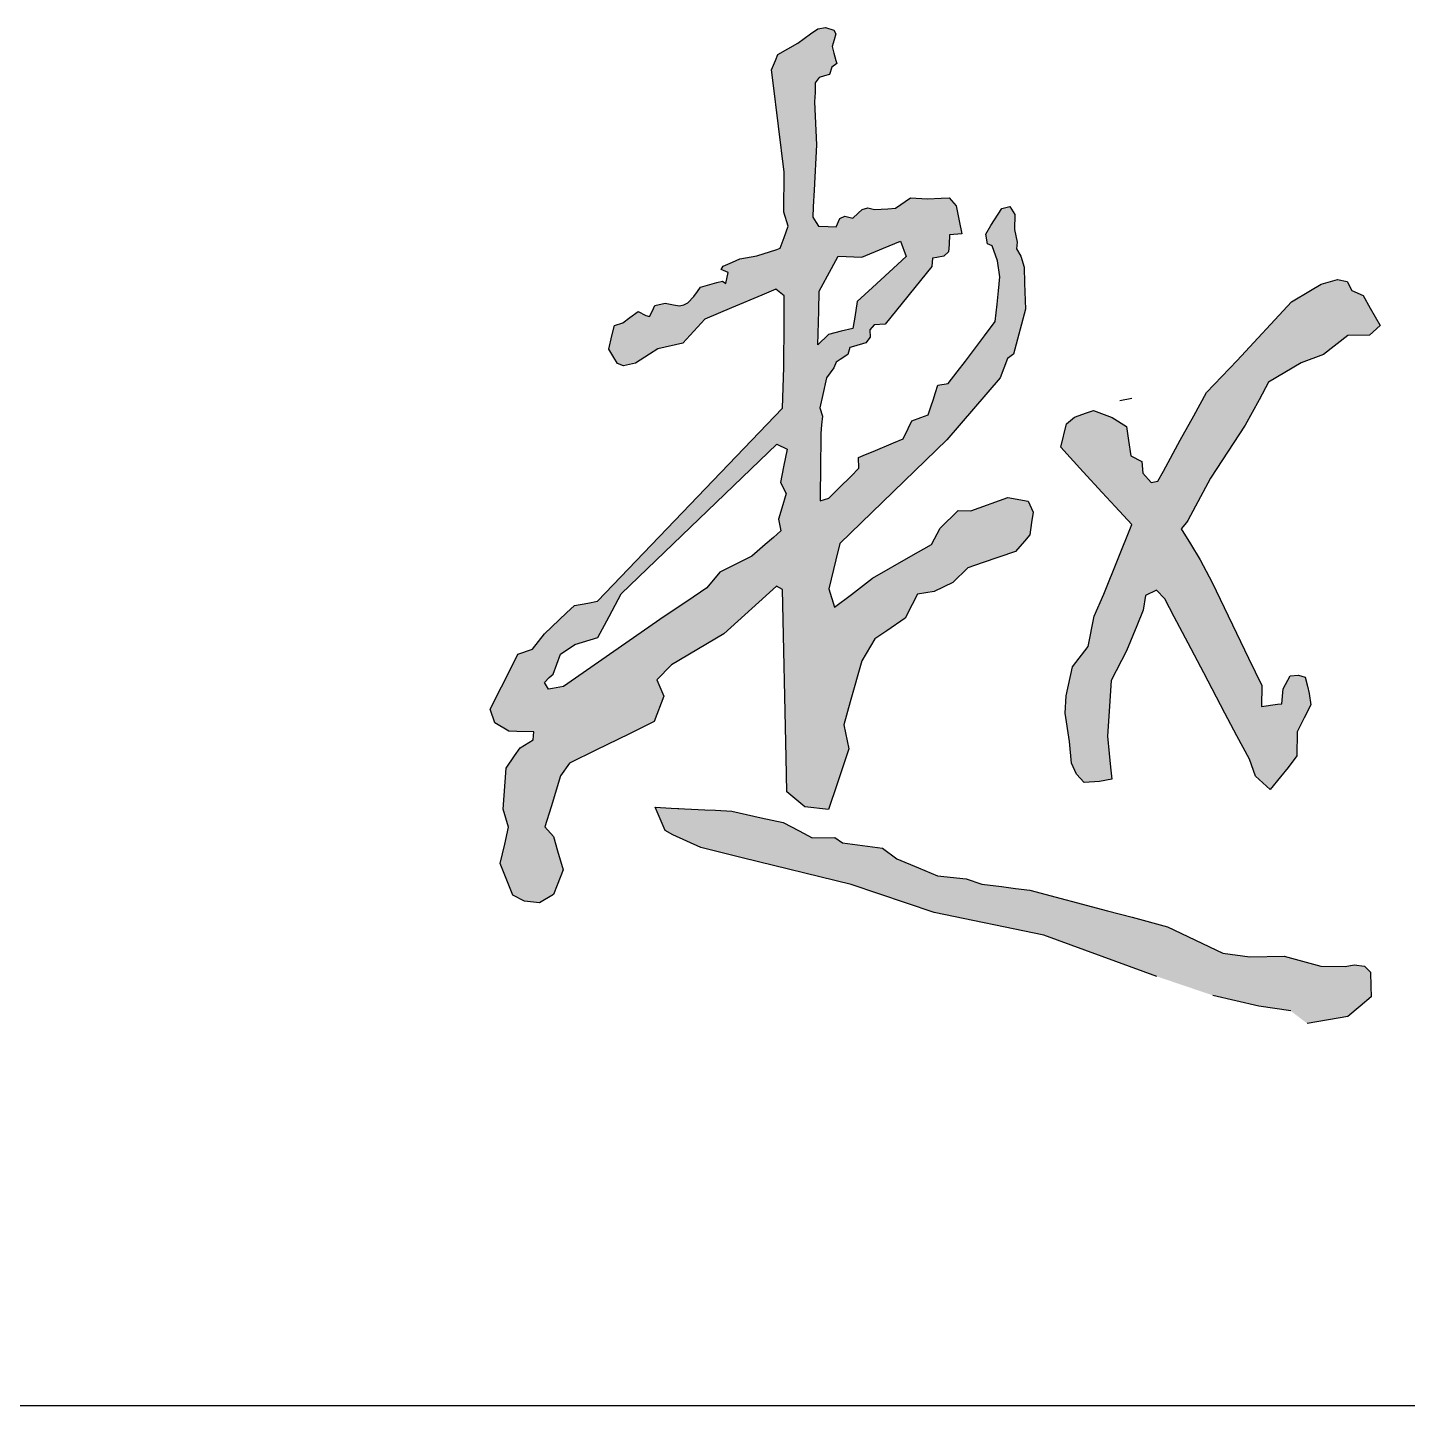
# Model space of a CAD drawing. Header units: inches. Extents: x -1293886 to -986005, y -15154 to 203628.
# Drawn here: x -1215054 to -1214477, y 173828 to 174404 of the extents above; entities that cross this region are included whole.
import ezdxf

# ---------------------------------------------------------------- set-up
doc = ezdxf.new("R2010")
doc.units = ezdxf.units.IN
doc.header["$LTSCALE"] = 100
doc.header["$MEASUREMENT"] = 0
doc.layers.get('0').update_dxf_attribs({"color": 252})
doc.layers.add('TK', color=142, linetype='Continuous')

# ---------------------------------------------------------------- blocks, each defined once
blk = doc.blocks.new('A$C05385F37')
at = {"layer": 'TK'}
blk.add_line((-8000, -29800), (-1000, -29800), dxfattribs=at)

msp = doc.modelspace()

# ---------------------------------------------------------------- hatches: boundary and pattern name
h = msp.add_hatch(color=1)
h.dxf.hatch_style = 1
h.paths.add_polyline_path([(-1214330.74, 174030.43), (-1214330.98, 174034.98), (-1214326.27, 174038.45), (-1214320.72, 174039.14), (-1214318.77, 174037.9), (-1214318.91, 174032.07), (-1214319.08, 174025.17), (-1214317.8, 174017.8), (-1214316.64, 174011.08), (-1214317.39, 174004.49), (-1214318.08, 173998.39), (-1214320.3, 173995.89), (-1214321.69, 174001.16), (-1214324.74, 174005.32), (-1214327.68, 174009.32), (-1214328.62, 174015.85), (-1214329.81, 174024.02)], flags=16)
h.paths.add_polyline_path([(-1214367.88, 174058.16), (-1214370.87, 174061.46), (-1214364.58, 174070.26), (-1214358.13, 174075.61), (-1214352.78, 174077.18), (-1214349.16, 174071.36), (-1214346.96, 174062.24), (-1214349.95, 174058.94), (-1214356.55, 174056.11), (-1214363.01, 174054.85)], flags=16)
h.paths.add_polyline_path([(-1214263.52, 174165.95), (-1214259.48, 174173.74), (-1214251.44, 174185.21), (-1214247.54, 174198.3), (-1214239.5, 174208.16), (-1214231.46, 174229.97), (-1214224.14, 174249.83), (-1214225.03, 174257.97), (-1214226.14, 174268.07), (-1214227.1, 174276.81), (-1214222.74, 174283.9), (-1214216.08, 174288.03), (-1214205.74, 174286.2), (-1214200.69, 174282.07), (-1214197.25, 174276.1), (-1214199.31, 174267.15), (-1214203.68, 174263.25), (-1214202.53, 174256.36), (-1214206.2, 174246.03), (-1214209.29, 174237.35), (-1214212.63, 174227.21), (-1214248.87, 174149.98), (-1214257.14, 174147.66), (-1214260.4, 174149.07), (-1214263.94, 174150.61), (-1214264.66, 174155.6), (-1214265.1, 174158.64), (-1214265.52, 174161.55)])
h.paths.add_polyline_path([(-1214344.81, 174095.25), (-1214344.02, 174093), (-1214342.3, 174088.12), (-1214340.96, 174084.33), (-1214335.41, 174075.66), (-1214335.81, 174070.1), (-1214333.55, 174065.6), (-1214332.57, 174063.64), (-1214327.46, 174063.48), (-1214324.96, 174063.4), (-1214323.88, 174065.99), (-1214324.41, 174068.38), (-1214325.18, 174071.81), (-1214327.2, 174075.13), (-1214330.07, 174084.86), (-1214329.01, 174091.78), (-1214328.35, 174096.07), (-1214326.34, 174100.31), (-1214324.87, 174103.41), (-1214328.74, 174107.23), (-1214340.2, 174105.9), (-1214346.57, 174105.16), (-1214352.83, 174104.43), (-1214355.15, 174099.22), (-1214349.32, 174098.82), (-1214346.6, 174098.64)], flags=16)
h.paths.add_polyline_path([(-1214379.56, 174216.08), (-1214377.06, 174214.22), (-1214369.91, 174216.38), (-1214362.75, 174214), (-1214360.15, 174208.8), (-1214361.89, 174200.58), (-1214363.55, 174192.66), (-1214366.87, 174188.02), (-1214366.65, 174182.39), (-1214366.49, 174178.07), (-1214366.4, 174175.63), (-1214355.39, 174189.75), (-1214348.24, 174191.05), (-1214343.47, 174192.56), (-1214337.62, 174201.23), (-1214328.74, 174208.37), (-1214324.62, 174222.45), (-1214318.77, 174232.62), (-1214309.88, 174237.39), (-1214302.3, 174235.66), (-1214297.1, 174230.89), (-1214299.48, 174223.53), (-1214302.52, 174215.3), (-1214305.52, 174207.15), (-1214319.64, 174189.32), (-1214341.56, 174166.74), (-1214340.61, 174163.88), (-1214289.03, 174179.53), (-1214284.64, 174177.43), (-1214282.35, 174173.43), (-1214280.14, 174169.56), (-1214285.02, 174165.22), (-1214290.14, 174160.66), (-1214359.61, 174115.62), (-1214357.49, 174112.87), (-1214352.2, 174112.24), (-1214348.38, 174111.78), (-1214345.63, 174119.22), (-1214338.64, 174120.07), (-1214330.14, 174121.1), (-1214324.74, 174121.75), (-1214321.28, 174119.43), (-1214316.5, 174116.23), (-1214311.75, 174115.2), (-1214308.11, 174114.41), (-1214304.76, 174118.8), (-1214302.78, 174121.39), (-1214300.52, 174123.46), (-1214293.05, 174130.29), (-1214285.06, 174133.83), (-1214280.52, 174135.84), (-1214276.17, 174135.94), (-1214273.84, 174132.56), (-1214274.9, 174123.88), (-1214275.42, 174119.58), (-1214275.89, 174115.78), (-1214287.55, 174112.59), (-1214292.61, 174111.21), (-1214295.53, 174107.19), (-1214296.65, 174105.66), (-1214299.84, 174101.26), (-1214304.22, 174100.39), (-1214308.92, 174096.87), (-1214308.21, 174088.66), (-1214303.05, 174067.54), (-1214297.88, 174064.72), (-1214293.92, 174062.56), (-1214286.37, 174061.44), (-1214277.77, 174061.12), (-1214270.29, 174063.62), (-1214261.89, 174066.42), (-1214256.04, 174068.37), (-1214254.68, 174072.56), (-1214254.68, 174080.59), (-1214254.68, 174085.87), (-1214251.7, 174088.62), (-1214241.83, 174088.39), (-1214233.11, 174088.19), (-1214228.75, 174088.39), (-1214225.3, 174085.41), (-1214219.34, 174084.26), (-1214216.81, 174089.08), (-1214215.27, 174092.02), (-1214206.94, 174093.21), (-1214203.73, 174090.22), (-1214206.26, 174085.64), (-1214208.35, 174081.83), (-1214209.88, 174079.06), (-1214207.17, 174076.69), (-1214204.8, 174075.79), (-1214198.79, 174085.81), (-1214169, 174122.71), (-1214168.64, 174127.34), (-1214170.78, 174130.37), (-1214171.44, 174131.3), (-1214175.96, 174129.12), (-1214238.52, 174099.05), (-1214245.69, 174100.43), (-1214246.41, 174104.7), (-1214248.73, 174106.84), (-1214248.9, 174111.3), (-1214246.76, 174117), (-1214244.92, 174121.93), (-1214240.34, 174126.81), (-1214227.58, 174140.01), (-1214181.47, 174164.27), (-1214177.84, 174166.18), (-1214176.14, 174180.41), (-1214180.39, 174187.67), (-1214183.7, 174193.34), (-1214187.65, 174216.62), (-1214186.44, 174220.41), (-1214184.58, 174226.24), (-1214190.06, 174229.71), (-1214194.89, 174229.71), (-1214196.78, 174233.15), (-1214190.32, 174239.62), (-1214189.36, 174248.02), (-1214185.16, 174259.86), (-1214176.37, 174261.96), (-1214170.83, 174257.19), (-1214165.7, 174252.78), (-1214171.02, 174217.85), (-1214169.11, 174208.3), (-1214166.81, 174196.84), (-1214165.09, 174189.21), (-1214163.2, 174180.79), (-1214154.77, 174181.76), (-1214146.94, 174188.82), (-1214121.63, 174206.63), (-1214113.22, 174205.91), (-1214109.61, 174202.07), (-1214108.65, 174192.7), (-1214108.25, 174188.79), (-1214118.02, 174184.54), (-1214119.22, 174176.37), (-1214153.83, 174159.1), (-1214167.05, 174159.55), (-1214173.13, 174159.75), (-1214180.41, 174155.99), (-1214222.4, 174128.38), (-1214223.43, 174121.92), (-1214219.68, 174122.69), (-1214156.52, 174151.28), (-1214150.83, 174149.6), (-1214146.81, 174146.36), (-1214146.42, 174142.48), (-1214145.26, 174137.05), (-1214146.17, 174132.14), (-1214188.01, 174070.54), (-1214186.5, 174068.33), (-1214184.81, 174065.86), (-1214107.34, 174042.16), (-1214083.93, 174035), (-1214071.25, 174034.22), (-1214058.51, 174033.44), (-1214037.89, 174025.83), (-1213973.03, 174014.42), (-1213966.34, 174013.25), (-1213962.22, 174009.62), (-1213959.88, 174007.56), (-1213951.82, 174010.02), (-1213945.28, 174012.02), (-1213939.41, 174009.82), (-1213935.21, 174005.63), (-1213927.76, 173998.61), (-1213927.51, 173993.08), (-1213927.36, 173989.9), (-1213932.54, 173985.03), (-1213940.34, 173981.51), (-1213949.65, 173985.03), (-1213957.15, 173987.87), (-1213974.66, 173994.49), (-1213987.4, 173994.59), (-1213999.73, 173998.11), (-1214009.14, 174000.79), (-1214021.37, 174004.29), (-1214028.91, 174006.44), (-1214037.82, 174008.98), (-1214074.72, 174015.21), (-1214099.38, 174023.26), (-1214159.27, 174039.35), (-1214204.06, 174054.19), (-1214212.37, 174048.91), (-1214233.26, 174024.76), (-1214240.07, 174016.89), (-1214246.44, 174009.53), (-1214252.87, 174002.1), (-1214258.7, 173995.35), (-1214264.46, 173997.86), (-1214269.91, 174000.23), (-1214271.25, 174005.4), (-1214272.74, 174011.14), (-1214274.24, 174016.93), (-1214275.7, 174022.6), (-1214276.29, 174027.78), (-1214272.26, 174031.05), (-1214265.21, 174031.81), (-1214264.71, 174026.78), (-1214264.11, 174020.75), (-1214263.53, 174015.02), (-1214257.16, 174015.96), (-1214249.86, 174019.74), (-1214248.35, 174027.03), (-1214241.81, 174033.32), (-1214230.56, 174044.13), (-1214221.68, 174058.97), (-1214223.44, 174065.76), (-1214227.22, 174067.01), (-1214233.1, 174068.98), (-1214238.54, 174066.01), (-1214247.6, 174061.06), (-1214263.66, 174048.43), (-1214278.3, 174046.26), (-1214287.66, 174044.87), (-1214295.31, 174045.86), (-1214299.94, 174046.46), (-1214302.61, 174046.81), (-1214302.63, 174040.72), (-1214302.67, 174030.04), (-1214303.42, 173984.18), (-1214304.16, 173975.87), (-1214309.17, 173972.7), (-1214313.45, 173969.15), (-1214322.98, 173967.81), (-1214331.41, 173988.74), (-1214333.87, 174002.42), (-1214338.33, 174016.7), (-1214342.63, 174025.46), (-1214352.01, 174022.39), (-1214362, 174016.86), (-1214398.91, 173992.11), (-1214406.69, 173990.65), (-1214417.87, 173988.55), (-1214423.97, 173987.41), (-1214423.47, 173995.99), (-1214423.96, 174008.39), (-1214419.1, 174016.65), (-1214409.13, 174016.89), (-1214404.51, 174017), (-1214403.05, 174011.55), (-1214398.18, 174009.85), (-1214391.62, 174015.68), (-1214345.42, 174043.87), (-1214346.39, 174047.27), (-1214352.47, 174045.81), (-1214378, 174036.82), (-1214385.78, 174038.76), (-1214390.16, 174043.38), (-1214392.41, 174045.76), (-1214392.59, 174050.18), (-1214389.67, 174053.34), (-1214388.61, 174068.67), (-1214384.4, 174071.07), (-1214379.89, 174074.82), (-1214375.83, 174080.38), (-1214373.43, 174089.69), (-1214355.15, 174099.22), (-1214364.72, 174098.71), (-1214377.07, 174098.05), (-1214379.52, 174097.92), (-1214384.98, 174092.58), (-1214396.44, 174081.37), (-1214404.7, 174079.53), (-1214416.69, 174068.34), (-1214437.75, 174055.29), (-1214440.9, 174053.34), (-1214443.61, 174059.29), (-1214447.9, 174068.7), (-1214442.55, 174073.41), (-1214440.5, 174075.21), (-1214430.29, 174078.73), (-1214325.27, 174152.25), (-1214435.33, 174111.34), (-1214441.2, 174114.16), (-1214443.32, 174119.33), (-1214442.14, 174124.02), (-1214438.15, 174127.31), (-1214432.67, 174131.82), (-1214417, 174139.29), (-1214374.71, 174156.43), (-1214373.53, 174160.19), (-1214379.41, 174159.72), (-1214382.66, 174159.46), (-1214386.06, 174166.87), (-1214390.84, 174177.26), (-1214389.78, 174193.8), (-1214389.09, 174204.56), (-1214388.62, 174211.99), (-1214387.46, 174216.08)])
h.paths.add_polyline_path([(-1214424.99, 174246.4), (-1214417.92, 174253.12), (-1214398.34, 174261.25), (-1214380.02, 174264.05), (-1214365.91, 174268.14), (-1214334.75, 174268.12), (-1214313.13, 174271.68), (-1214301.74, 174273.55), (-1214289.47, 174268.12), (-1214288.96, 174261.76), (-1214291.76, 174254.39), (-1214294.11, 174248.21), (-1214315.67, 174246.76), (-1214327.42, 174245.98), (-1214339.83, 174248.54), (-1214351.79, 174246.76), (-1214366.93, 174244.51), (-1214384.19, 174238.4), (-1214406.48, 174235.83), (-1214418.94, 174237.11), (-1214422.25, 174242.19)])
h.paths.add_polyline_path([(-1214326.6, 174353.37), (-1214323.46, 174358.66), (-1214323.4, 174358.67), (-1214307.49, 174359.81), (-1214293.55, 174336.73), (-1214292.96, 174322.66), (-1214292.76, 174317.81), (-1214294.43, 174315.91), (-1214295.46, 174310.93), (-1214297.51, 174303.3), (-1214302.94, 174299.2), (-1214309.1, 174290.25), (-1214325.09, 174279.26), (-1214339.18, 174275.01), (-1214365.91, 174268.14), (-1214372.15, 174269.15), (-1214373.6, 174272.92), (-1214369.1, 174273.64), (-1214361.83, 174274.82), (-1214353.29, 174281.33), (-1214348.11, 174285.28), (-1214336.9, 174289.3), (-1214330.23, 174294.95), (-1214322.4, 174303.94), (-1214316.19, 174311.07), (-1214315.15, 174323.8), (-1214316.89, 174328), (-1214323.56, 174333.51), (-1214328.14, 174337.29), (-1214330.38, 174343.51), (-1214329.36, 174348.73)])
h.paths.add_polyline_path([(-1214791.89, 174077.72), (-1214785.28, 174077.36), (-1214771.24, 174076.68), (-1214766.68, 174076.45), (-1214759.83, 174076.12), (-1214747.58, 174073.35), (-1214738.46, 174071.29), (-1214731.77, 174067.81), (-1214726.26, 174064.94), (-1214716.79, 174065.1), (-1214713.61, 174062.86), (-1214696.86, 174060.62), (-1214690.9, 174056.21), (-1214681.88, 174052.42), (-1214673.96, 174049.1), (-1214662, 174047.85), (-1214655.46, 174045.63), (-1214647.22, 174044.58), (-1214641.3, 174043.83), (-1214635.27, 174043.06), (-1214602.86, 174034.45), (-1214592.6, 174031.73), (-1214577.74, 174027.78), (-1214554.64, 174016.73), (-1214543.4, 174015.2), (-1214528.95, 174015.45), (-1214513.74, 174011.24), (-1214503.51, 174011.11), (-1214499.81, 174011.88), (-1214495.46, 174011.24), (-1214492.9, 174008.81), (-1214492.78, 174002.93), (-1214492.68, 173998.49), (-1214497.25, 173994.63), (-1214502.37, 173990.31), (-1214519.36, 173987.35), (-1214526.27, 173992.59), (-1214539.56, 173994.63), (-1214558.86, 173999.1), (-1214582.25, 174007.02), (-1214629.47, 174024.31), (-1214675.34, 174033.71), (-1214709.97, 174045.39), (-1214755.61, 174056.63), (-1214772.79, 174060.85), (-1214784.58, 174066.16), (-1214787.72, 174068.08), (-1214790.64, 174074.83)])
h.paths.add_polyline_path([(-1214611.67, 174242.55), (-1214608.76, 174243.6), (-1214600.92, 174240.7), (-1214594.93, 174236.85), (-1214594.07, 174231.08), (-1214593.11, 174224.58), (-1214588.51, 174222.31), (-1214588.08, 174217.39), (-1214584.65, 174213.54), (-1214581.87, 174213.97), (-1214579.52, 174218.25), (-1214572.42, 174231.14), (-1214566.81, 174241.34), (-1214561.43, 174251.11), (-1214548.7, 174264.44), (-1214525.92, 174288.93), (-1214517.99, 174293.68), (-1214513.5, 174296.38), (-1214506.75, 174298.31), (-1214502.65, 174297.52), (-1214500.67, 174293.68), (-1214496.04, 174291.7), (-1214493, 174286.28), (-1214488.95, 174279.08), (-1214493.39, 174275.05), (-1214502.39, 174274.92), (-1214512.57, 174266.99), (-1214521.96, 174263.55), (-1214535.51, 174255.48), (-1214539.43, 174248.03), (-1214545.35, 174237.48), (-1214559.75, 174215.33), (-1214569.24, 174197.6), (-1214569.9, 174196.76), (-1214572.02, 174194.05), (-1214568.15, 174187.82), (-1214564.06, 174181.22), (-1214559.16, 174171.74), (-1214543.86, 174140.1), (-1214538.3, 174128.59), (-1214538.42, 174119.9), (-1214531.84, 174120.77), (-1214529.94, 174121.02), (-1214529.48, 174127.16), (-1214526.5, 174132.62), (-1214523.02, 174132.99), (-1214520.23, 174132.06), (-1214519.3, 174128.34), (-1214518.52, 174125.23), (-1214517.8, 174120.51), (-1214520.6, 174115.05), (-1214523.54, 174109.32), (-1214523.69, 174099.23), (-1214527.33, 174094.33), (-1214530.55, 174090.41), (-1214534.82, 174085.21), (-1214541.05, 174090.69), (-1214543.57, 174097.83), (-1214548.76, 174107.63), (-1214553.77, 174117.11), (-1214562.64, 174133.88), (-1214569.2, 174146.28), (-1214575.03, 174157.29), (-1214578.87, 174164.88), (-1214582.37, 174168.52), (-1214586.99, 174166.28), (-1214587.97, 174160.12), (-1214590.64, 174153.54), (-1214594.88, 174143.05), (-1214601.28, 174130.72), (-1214601.98, 174119.95), (-1214602.82, 174107.49), (-1214602.12, 174100.21), (-1214601.57, 174094.52), (-1214601.08, 174089.44), (-1214606.18, 174088.45), (-1214612.63, 174088.03), (-1214615.85, 174091.53), (-1214617.95, 174096.15), (-1214618.79, 174105.25), (-1214620.61, 174117.01), (-1214620.19, 174124.28), (-1214617.53, 174136.46), (-1214610.94, 174144.86), (-1214608.42, 174157.6), (-1214604.36, 174166.84), (-1214592.71, 174195.96), (-1214599.62, 174203.46), (-1214605.06, 174209.35), (-1214613, 174217.97), (-1214618.44, 174223.88), (-1214622.4, 174228.18), (-1214619.97, 174238.01), (-1214616.61, 174240.77)])
h.paths.add_polyline_path([(-1214836.25, 174132), (-1214834.53, 174133.35), (-1214831.46, 174141.73), (-1214825.54, 174145.81), (-1214815.93, 174148.67), (-1214811.23, 174157.45), (-1214806.14, 174166.97), (-1214741.1, 174229.48), (-1214736.73, 174227.43), (-1214738.27, 174219.98), (-1214739.61, 174213.53), (-1214737.24, 174208.94), (-1214739.04, 174202.77), (-1214740.4, 174198.14), (-1214739.36, 174193.32), (-1214742.52, 174190.55), (-1214745.98, 174187.5), (-1214751.47, 174182.67), (-1214764.87, 174176.03), (-1214770.35, 174169.4), (-1214778.73, 174163.75), (-1214788.13, 174157.4), (-1214830.26, 174128.17), (-1214834.87, 174127.4), (-1214836.56, 174127.12), (-1214838.24, 174129.86)], flags=16)
h.paths.add_polyline_path([(-1214719.55, 174275.36), (-1214723.88, 174271.07), (-1214723.59, 174285.21), (-1214723.42, 174293.52), (-1214718.28, 174302.9), (-1214715.41, 174308.14), (-1214705.6, 174307.61), (-1214696.46, 174311.44), (-1214689.41, 174314.4), (-1214687.02, 174307.91), (-1214694.1, 174301.42), (-1214701.1, 174295.01), (-1214707.55, 174289.1), (-1214708.55, 174282.56), (-1214709.27, 174277.84), (-1214714.15, 174276.67)], flags=16)
h.paths.add_polyline_path([(-1214741.64, 174389.94), (-1214740.63, 174392.38), (-1214732.28, 174397.15), (-1214726.96, 174400.96), (-1214723.93, 174403.14), (-1214720.7, 174403.63), (-1214717.21, 174402.6), (-1214716.39, 174400.96), (-1214717.11, 174398.5), (-1214717.92, 174395.7), (-1214717.21, 174392.96), (-1214716.42, 174389.92), (-1214716.07, 174388.6), (-1214718.03, 174387.11), (-1214719.06, 174384.03), (-1214721.21, 174383.42), (-1214723.4, 174382.79), (-1214725.11, 174380.54), (-1214725.01, 174376.44), (-1214725.32, 174372.64), (-1214724.53, 174354.66), (-1214725.49, 174335.71), (-1214725.85, 174328.68), (-1214726.07, 174324.43), (-1214724.59, 174322.14), (-1214723.63, 174320.66), (-1214719.61, 174320.51), (-1214716.28, 174320.39), (-1214714.81, 174323.86), (-1214712.64, 174324.76), (-1214709.38, 174323.95), (-1214707.12, 174326.03), (-1214705.38, 174327.63), (-1214703.05, 174328.29), (-1214700.24, 174327.66), (-1214694.63, 174327.93), (-1214691.42, 174328.09), (-1214685.22, 174332.45), (-1214678.16, 174332.09), (-1214672.36, 174332.36), (-1214669.01, 174332.52), (-1214666.16, 174329.18), (-1214664.88, 174322.88), (-1214663.76, 174317.42), (-1214668.89, 174317.05), (-1214669.11, 174312.97), (-1214669.27, 174309.89), (-1214671.29, 174308.05), (-1214674.24, 174307.56), (-1214676, 174307.27), (-1214676.35, 174303.83), (-1214695.86, 174279.69), (-1214700.38, 174279.39), (-1214702.28, 174277.23), (-1214702.11, 174274.29), (-1214703.92, 174271.87), (-1214709.03, 174270.31), (-1214710.56, 174269.85), (-1214711.45, 174266.94), (-1214714.65, 174264.87), (-1214716.28, 174263.81), (-1214717.33, 174261.41), (-1214720.28, 174257.22), (-1214721.87, 174250.27), (-1214723.13, 174244.75), (-1214721.99, 174241.25), (-1214722.35, 174237.6), (-1214722.72, 174233.92), (-1214722.87, 174218.4), (-1214722.96, 174209.35), (-1214722.99, 174205.83), (-1214719.34, 174206.9), (-1214715.05, 174211.2), (-1214710.06, 174216.18), (-1214706.77, 174219.47), (-1214706.92, 174223.92), (-1214704.01, 174225.14), (-1214700.77, 174226.5), (-1214692.3, 174230.07), (-1214688.26, 174231.77), (-1214686.22, 174236.02), (-1214684.68, 174239.22), (-1214680.85, 174240.62), (-1214677.77, 174241.75), (-1214676.55, 174245.53), (-1214675.78, 174247.93), (-1214674.75, 174251.12), (-1214673.8, 174254.1), (-1214669.5, 174254.88), (-1214665.66, 174259.78), (-1214662.26, 174264.14), (-1214654.31, 174274.78), (-1214649.82, 174280.79), (-1214649.04, 174287.97), (-1214648.43, 174293.66), (-1214647.81, 174299.41), (-1214648.79, 174306.09), (-1214651.03, 174312.35), (-1214653.02, 174313.18), (-1214653.68, 174317.3), (-1214651.61, 174320.85), (-1214646.99, 174328.03), (-1214643.68, 174328.86), (-1214641.62, 174325.56), (-1214641.78, 174319.2), (-1214640.63, 174314), (-1214640.96, 174311.11), (-1214639.06, 174308.14), (-1214637.73, 174303.52), (-1214637.49, 174296.75), (-1214637.09, 174285.94), (-1214642.19, 174267.17), (-1214644.64, 174265.31), (-1214647.67, 174257.28), (-1214670.05, 174231.34), (-1214714.82, 174188), (-1214716.46, 174181.21), (-1214719.41, 174168.99), (-1214716.93, 174161.3), (-1214709.9, 174166.69), (-1214701.08, 174173.44), (-1214685.05, 174182.62), (-1214676.42, 174187.56), (-1214672.86, 174194.33), (-1214665.32, 174201.72), (-1214660.02, 174201.61), (-1214644.47, 174207.25), (-1214636.07, 174205.63), (-1214633.99, 174201.14), (-1214634.57, 174196.77), (-1214635.26, 174191.55), (-1214637.56, 174188.94), (-1214641.36, 174184.66), (-1214655.27, 174179.91), (-1214661.27, 174177.86), (-1214667.53, 174171.74), (-1214675.29, 174167.86), (-1214682.24, 174166.84), (-1214684.49, 174162.55), (-1214687.48, 174156.83), (-1214695.11, 174151.53), (-1214700.09, 174148.06), (-1214705.53, 174138.87), (-1214710.37, 174121.74), (-1214713.08, 174112.15), (-1214711.02, 174102.14), (-1214715.93, 174087.45), (-1214719.49, 174076.76), (-1214729.33, 174077.97), (-1214736.84, 174084.18), (-1214737.17, 174098.55), (-1214738.77, 174168.76), (-1214741.26, 174170.15), (-1214751.54, 174160.84), (-1214763.26, 174150.22), (-1214785.1, 174137.25), (-1214791.2, 174130.96), (-1214788.26, 174124.17), (-1214792.33, 174113.53), (-1214802.98, 174108.33), (-1214816.46, 174101.73), (-1214827.74, 174096.22), (-1214831.52, 174090.9), (-1214835.49, 174077.87), (-1214838.02, 174069.6), (-1214834.51, 174065.44), (-1214832.73, 174059.53), (-1214830.36, 174051.63), (-1214832.93, 174045.12), (-1214834.47, 174041.2), (-1214840.23, 174037.82), (-1214846.55, 174038.42), (-1214851.48, 174040.98), (-1214853.66, 174046.5), (-1214856.7, 174054.25), (-1214854.84, 174062.29), (-1214853.2, 174069.39), (-1214855.43, 174076.89), (-1214854.64, 174088.33), (-1214854.24, 174094.13), (-1214850.7, 174099.18), (-1214848.36, 174102.5), (-1214843, 174105.89), (-1214842.6, 174109.24), (-1214849.71, 174109.44), (-1214853.11, 174109.53), (-1214858.99, 174112.99), (-1214860.96, 174118.71), (-1214851.48, 174137.45), (-1214849.33, 174141.71), (-1214843.19, 174143.77), (-1214838.26, 174150.28), (-1214828.98, 174158.96), (-1214825.68, 174162.04), (-1214820.1, 174163.1), (-1214816.08, 174163.86), (-1214738.74, 174244.55), (-1214738.11, 174261.72), (-1214738.06, 174280.36), (-1214738.03, 174291.48), (-1214741.46, 174294.25), (-1214747.32, 174291.78), (-1214759.98, 174286.45), (-1214771.14, 174281.76), (-1214780.36, 174271.73), (-1214790.89, 174269.4), (-1214794.29, 174267.17), (-1214800.16, 174263.32), (-1214805.24, 174262.28), (-1214807.69, 174263.24), (-1214809.18, 174265.68), (-1214811.36, 174269.27), (-1214810.03, 174274.82), (-1214809, 174279.07), (-1214805.45, 174280.24), (-1214802.48, 174282.47), (-1214799.09, 174285.01), (-1214795.89, 174283.32), (-1214794.29, 174282.89), (-1214793.23, 174285.02), (-1214792.04, 174287.4), (-1214787.81, 174288.42), (-1214784.3, 174287.78), (-1214781.81, 174287.33), (-1214779.94, 174287.78), (-1214778.24, 174288.53), (-1214775.79, 174291.29), (-1214774.3, 174293.31), (-1214772.96, 174295.13), (-1214766.12, 174297.03), (-1214763.86, 174297.65), (-1214762.4, 174296.6), (-1214761.44, 174301.28), (-1214764.31, 174302.55), (-1214763.46, 174303.93), (-1214759.63, 174305.63), (-1214756.52, 174307.01), (-1214749.42, 174308.18), (-1214741.02, 174310.94), (-1214739.68, 174311.38), (-1214738.03, 174315.95), (-1214736.35, 174320.57), (-1214738.2, 174326.54), (-1214738.03, 174343.18), (-1214742.82, 174381.65), (-1214743.37, 174386.04)])
edge = h.paths.add_edge_path(flags=17)
edge.add_line((-1214785.28, 174077.36), (-1214782.1, 174077.21))

# ---------------------------------------------------------------- linework, layer by layer
at = {"color": 1}
for p, q in [((-1214726.96, 174400.96), (-1214723.93, 174403.14)), ((-1214723.93, 174403.14), (-1214720.7, 174403.63)), ((-1214720.7, 174403.63), (-1214717.21, 174402.6)), ((-1214717.21, 174402.6), (-1214716.39, 174400.96)), ((-1214740.63, 174392.38), (-1214732.28, 174397.15)), ((-1214732.28, 174397.15), (-1214726.96, 174400.96)), ((-1214717.11, 174398.5), (-1214717.92, 174395.7)), ((-1214716.39, 174400.96), (-1214717.11, 174398.5)), ((-1214741.64, 174389.94), (-1214740.63, 174392.38)), ((-1214717.92, 174395.7), (-1214717.21, 174392.96)), ((-1214717.21, 174392.96), (-1214716.42, 174389.92)), ((-1214743.37, 174386.04), (-1214741.64, 174389.94)), ((-1214742.82, 174381.65), (-1214743.37, 174386.04)), ((-1214718.03, 174387.11), (-1214719.06, 174384.03)), ((-1214716.07, 174388.6), (-1214718.03, 174387.11)), ((-1214716.42, 174389.92), (-1214716.07, 174388.6)), ((-1214738.03, 174343.18), (-1214742.82, 174381.65)), ((-1214723.4, 174382.79), (-1214725.11, 174380.54)), ((-1214725.11, 174380.54), (-1214725.01, 174376.44)), ((-1214721.21, 174383.42), (-1214723.4, 174382.79)), ((-1214719.06, 174384.03), (-1214721.21, 174383.42)), ((-1214725.01, 174376.44), (-1214725.32, 174372.64)), ((-1214725.32, 174372.64), (-1214724.53, 174354.66)), ((-1214724.53, 174354.66), (-1214725.49, 174335.71)), ((-1214738.2, 174326.54), (-1214738.03, 174343.18)), ((-1214725.49, 174335.71), (-1214725.85, 174328.68)), ((-1214725.85, 174328.68), (-1214726.07, 174324.43)), ((-1214707.12, 174326.03), (-1214705.38, 174327.63)), ((-1214705.38, 174327.63), (-1214703.05, 174328.29)), ((-1214703.05, 174328.29), (-1214700.24, 174327.66)), ((-1214700.24, 174327.66), (-1214694.63, 174327.93)), ((-1214694.63, 174327.93), (-1214691.42, 174328.09)), ((-1214691.42, 174328.09), (-1214685.22, 174332.45)), ((-1214685.22, 174332.45), (-1214678.16, 174332.09)), ((-1214678.16, 174332.09), (-1214672.36, 174332.36)), ((-1214672.36, 174332.36), (-1214669.01, 174332.52)), ((-1214669.01, 174332.52), (-1214666.16, 174329.18)), ((-1214666.16, 174329.18), (-1214664.88, 174322.88)), ((-1214651.61, 174320.85), (-1214646.99, 174328.03)), ((-1214646.99, 174328.03), (-1214643.68, 174328.86)), ((-1214643.68, 174328.86), (-1214641.62, 174325.56)), ((-1214736.35, 174320.57), (-1214738.2, 174326.54)), ((-1214726.07, 174324.43), (-1214724.59, 174322.14)), ((-1214724.59, 174322.14), (-1214723.63, 174320.66)), ((-1214716.28, 174320.39), (-1214714.81, 174323.86)), ((-1214714.81, 174323.86), (-1214712.64, 174324.76)), ((-1214712.64, 174324.76), (-1214709.38, 174323.95)), ((-1214709.38, 174323.95), (-1214707.12, 174326.03)), ((-1214664.88, 174322.88), (-1214663.76, 174317.42)), ((-1214641.62, 174325.56), (-1214641.78, 174319.2)), ((-1214739.68, 174311.38), (-1214738.03, 174315.95)), ((-1214738.03, 174315.95), (-1214736.35, 174320.57)), ((-1214723.63, 174320.66), (-1214719.61, 174320.51)), ((-1214719.61, 174320.51), (-1214716.28, 174320.39)), ((-1214668.89, 174317.05), (-1214669.11, 174312.97)), ((-1214663.76, 174317.42), (-1214668.89, 174317.05)), ((-1214653.68, 174317.3), (-1214651.61, 174320.85)), ((-1214653.02, 174313.18), (-1214653.68, 174317.3)), ((-1214641.78, 174319.2), (-1214640.63, 174314)), ((-1214749.42, 174308.18), (-1214741.02, 174310.94)), ((-1214741.02, 174310.94), (-1214739.68, 174311.38)), ((-1214705.6, 174307.61), (-1214696.46, 174311.44)), ((-1214696.46, 174311.44), (-1214689.41, 174314.4)), ((-1214689.41, 174314.4), (-1214687.02, 174307.91)), ((-1214669.11, 174312.97), (-1214669.27, 174309.89)), ((-1214651.03, 174312.35), (-1214653.02, 174313.18)), ((-1214648.79, 174306.09), (-1214651.03, 174312.35)), ((-1214640.63, 174314), (-1214640.96, 174311.11)), ((-1214640.96, 174311.11), (-1214639.06, 174308.14)), ((-1214763.46, 174303.93), (-1214759.63, 174305.63)), ((-1214759.63, 174305.63), (-1214756.52, 174307.01)), ((-1214756.52, 174307.01), (-1214749.42, 174308.18)), ((-1214718.28, 174302.9), (-1214715.41, 174308.14)), ((-1214715.41, 174308.14), (-1214705.6, 174307.61)), ((-1214687.02, 174307.91), (-1214694.1, 174301.42)), ((-1214676, 174307.27), (-1214676.35, 174303.83)), ((-1214674.24, 174307.56), (-1214676, 174307.27)), ((-1214671.29, 174308.05), (-1214674.24, 174307.56)), ((-1214669.27, 174309.89), (-1214671.29, 174308.05)), ((-1214647.81, 174299.41), (-1214648.79, 174306.09)), ((-1214639.06, 174308.14), (-1214637.73, 174303.52)), ((-1214764.31, 174302.55), (-1214763.46, 174303.93)), ((-1214761.44, 174301.28), (-1214764.31, 174302.55)), ((-1214762.4, 174296.6), (-1214761.44, 174301.28)), ((-1214723.42, 174293.52), (-1214718.28, 174302.9)), ((-1214694.1, 174301.42), (-1214701.1, 174295.01)), ((-1214676.35, 174303.83), (-1214695.86, 174279.69)), ((-1214648.43, 174293.66), (-1214647.81, 174299.41)), ((-1214637.73, 174303.52), (-1214637.49, 174296.75)), ((-1214775.79, 174291.29), (-1214774.3, 174293.31)), ((-1214774.3, 174293.31), (-1214772.96, 174295.13)), ((-1214772.96, 174295.13), (-1214766.12, 174297.03)), ((-1214766.12, 174297.03), (-1214763.86, 174297.65)), ((-1214763.86, 174297.65), (-1214762.4, 174296.6)), ((-1214762.4, 174296.6), (-1214762.4, 174296.6)), ((-1214741.46, 174294.25), (-1214747.32, 174291.78)), ((-1214738.03, 174291.48), (-1214741.46, 174294.25)), ((-1214723.59, 174285.21), (-1214723.42, 174293.52)), ((-1214701.1, 174295.01), (-1214707.55, 174289.1)), ((-1214649.04, 174287.97), (-1214648.43, 174293.66)), ((-1214637.49, 174296.75), (-1214637.09, 174285.94)), ((-1214525.92, 174288.93), (-1214517.99, 174293.68)), ((-1214517.99, 174293.68), (-1214513.5, 174296.38)), ((-1214513.5, 174296.38), (-1214506.75, 174298.31)), ((-1214506.75, 174298.31), (-1214502.65, 174297.52)), ((-1214502.65, 174297.52), (-1214500.67, 174293.68)), ((-1214500.67, 174293.68), (-1214496.04, 174291.7)), ((-1214793.23, 174285.02), (-1214792.04, 174287.4)), ((-1214792.04, 174287.4), (-1214787.81, 174288.42)), ((-1214787.81, 174288.42), (-1214784.3, 174287.78)), ((-1214784.3, 174287.78), (-1214781.81, 174287.33)), ((-1214781.81, 174287.33), (-1214779.94, 174287.78)), ((-1214779.94, 174287.78), (-1214778.24, 174288.53)), ((-1214778.24, 174288.53), (-1214775.79, 174291.29)), ((-1214778.24, 174288.53), (-1214778.24, 174288.53)), ((-1214747.32, 174291.78), (-1214759.98, 174286.45)), ((-1214738.06, 174280.36), (-1214738.03, 174291.48)), ((-1214707.55, 174289.1), (-1214708.55, 174282.56)), ((-1214649.82, 174280.79), (-1214649.04, 174287.97)), ((-1214548.7, 174264.44), (-1214525.92, 174288.93)), ((-1214496.04, 174291.7), (-1214493, 174286.28)), ((-1214805.45, 174280.24), (-1214802.48, 174282.47)), ((-1214802.48, 174282.47), (-1214799.09, 174285.01)), ((-1214799.09, 174285.01), (-1214795.89, 174283.32)), ((-1214795.89, 174283.32), (-1214794.29, 174282.89)), ((-1214794.29, 174282.89), (-1214793.23, 174285.02)), ((-1214771.14, 174281.76), (-1214780.36, 174271.73)), ((-1214759.98, 174286.45), (-1214771.14, 174281.76)), ((-1214723.88, 174271.07), (-1214723.59, 174285.21)), ((-1214708.55, 174282.56), (-1214709.27, 174277.84)), ((-1214637.09, 174285.94), (-1214642.19, 174267.17)), ((-1214493, 174286.28), (-1214488.95, 174279.08)), ((-1214810.03, 174274.82), (-1214809, 174279.07)), ((-1214809, 174279.07), (-1214805.45, 174280.24)), ((-1214738.11, 174261.72), (-1214738.06, 174280.36)), ((-1214714.15, 174276.67), (-1214719.55, 174275.36)), ((-1214709.27, 174277.84), (-1214714.15, 174276.67)), ((-1214700.38, 174279.39), (-1214702.28, 174277.23)), ((-1214702.28, 174277.23), (-1214702.11, 174274.29)), ((-1214695.86, 174279.69), (-1214700.38, 174279.39)), ((-1214654.31, 174274.78), (-1214649.82, 174280.79)), ((-1214488.95, 174279.08), (-1214493.39, 174275.05)), ((-1214811.36, 174269.27), (-1214810.03, 174274.82)), ((-1214780.36, 174271.73), (-1214790.89, 174269.4)), ((-1214719.55, 174275.36), (-1214723.88, 174271.07)), ((-1214710.56, 174269.85), (-1214711.45, 174266.94)), ((-1214709.03, 174270.31), (-1214710.56, 174269.85)), ((-1214703.92, 174271.87), (-1214709.03, 174270.31)), ((-1214702.11, 174274.29), (-1214703.92, 174271.87)), ((-1214662.26, 174264.14), (-1214654.31, 174274.78)), ((-1214502.39, 174274.92), (-1214512.57, 174266.99)), ((-1214493.39, 174275.05), (-1214502.39, 174274.92)), ((-1214809.18, 174265.68), (-1214811.36, 174269.27)), ((-1214807.69, 174263.24), (-1214809.18, 174265.68)), ((-1214794.29, 174267.17), (-1214800.16, 174263.32)), ((-1214790.89, 174269.4), (-1214794.29, 174267.17)), ((-1214714.65, 174264.87), (-1214716.28, 174263.81)), ((-1214711.45, 174266.94), (-1214714.65, 174264.87)), ((-1214665.66, 174259.78), (-1214662.26, 174264.14)), ((-1214644.64, 174265.31), (-1214647.67, 174257.28)), ((-1214642.19, 174267.17), (-1214644.64, 174265.31)), ((-1214561.43, 174251.11), (-1214548.7, 174264.44)), ((-1214512.57, 174266.99), (-1214521.96, 174263.55)), ((-1214805.24, 174262.28), (-1214807.69, 174263.24)), ((-1214800.16, 174263.32), (-1214805.24, 174262.28)), ((-1214738.74, 174244.55), (-1214738.11, 174261.72)), ((-1214717.33, 174261.41), (-1214720.28, 174257.22)), ((-1214716.28, 174263.81), (-1214717.33, 174261.41)), ((-1214669.5, 174254.88), (-1214665.66, 174259.78)), ((-1214521.96, 174263.55), (-1214535.51, 174255.48)), ((-1214720.28, 174257.22), (-1214721.87, 174250.27)), ((-1214674.75, 174251.12), (-1214673.8, 174254.1)), ((-1214673.8, 174254.1), (-1214669.5, 174254.88)), ((-1214647.67, 174257.28), (-1214670.05, 174231.34)), ((-1214535.51, 174255.48), (-1214539.43, 174248.03)), ((-1214721.87, 174250.27), (-1214723.13, 174244.75)), ((-1214676.55, 174245.53), (-1214675.78, 174247.93)), ((-1214675.78, 174247.93), (-1214674.75, 174251.12)), ((-1214592.66, 174248.55), (-1214597.75, 174247.56)), ((-1214566.81, 174241.34), (-1214561.43, 174251.11)), ((-1214539.43, 174248.03), (-1214545.35, 174237.48)), ((-1214816.08, 174163.86), (-1214738.74, 174244.55)), ((-1214723.13, 174244.75), (-1214721.99, 174241.25)), ((-1214721.99, 174241.25), (-1214722.35, 174237.6)), ((-1214680.85, 174240.62), (-1214677.77, 174241.75)), ((-1214677.77, 174241.75), (-1214676.55, 174245.53)), ((-1214616.61, 174240.77), (-1214611.67, 174242.55)), ((-1214611.67, 174242.55), (-1214608.76, 174243.6)), ((-1214608.76, 174243.6), (-1214608.76, 174243.6)), ((-1214608.76, 174243.6), (-1214600.92, 174240.7)), ((-1214572.42, 174231.14), (-1214566.81, 174241.34)), ((-1214722.35, 174237.6), (-1214722.72, 174233.92)), ((-1214688.26, 174231.77), (-1214686.22, 174236.02)), ((-1214686.22, 174236.02), (-1214684.68, 174239.22)), ((-1214684.68, 174239.22), (-1214680.85, 174240.62)), ((-1214622.4, 174228.18), (-1214619.97, 174238.01)), ((-1214619.97, 174238.01), (-1214616.61, 174240.77)), ((-1214600.92, 174240.7), (-1214594.93, 174236.85)), ((-1214594.93, 174236.85), (-1214594.07, 174231.08)), ((-1214545.35, 174237.48), (-1214559.75, 174215.33)), ((-1214806.14, 174166.97), (-1214741.1, 174229.48)), ((-1214741.1, 174229.48), (-1214736.73, 174227.43)), ((-1214722.72, 174233.92), (-1214722.87, 174218.4)), ((-1214670.05, 174231.34), (-1214714.82, 174188)), ((-1214700.77, 174226.5), (-1214692.3, 174230.07)), ((-1214692.3, 174230.07), (-1214688.26, 174231.77)), ((-1214594.07, 174231.08), (-1214593.11, 174224.58)), ((-1214579.52, 174218.25), (-1214572.42, 174231.14)), ((-1214736.73, 174227.43), (-1214738.27, 174219.98)), ((-1214706.92, 174223.92), (-1214704.01, 174225.14)), ((-1214706.77, 174219.47), (-1214706.92, 174223.92)), ((-1214704.01, 174225.14), (-1214700.77, 174226.5)), ((-1214618.44, 174223.88), (-1214622.4, 174228.18)), ((-1214613, 174217.97), (-1214618.44, 174223.88)), ((-1214593.11, 174224.58), (-1214588.51, 174222.31)), ((-1214738.27, 174219.98), (-1214739.61, 174213.53)), ((-1214722.87, 174218.4), (-1214722.96, 174209.35)), ((-1214710.06, 174216.18), (-1214706.77, 174219.47)), ((-1214605.06, 174209.35), (-1214613, 174217.97)), ((-1214588.51, 174222.31), (-1214588.08, 174217.39)), ((-1214581.87, 174213.97), (-1214579.52, 174218.25)), ((-1214739.61, 174213.53), (-1214737.24, 174208.94)), ((-1214715.05, 174211.2), (-1214710.06, 174216.18)), ((-1214588.08, 174217.39), (-1214584.65, 174213.54)), ((-1214584.65, 174213.54), (-1214581.87, 174213.97)), ((-1214559.75, 174215.33), (-1214569.24, 174197.6)), ((-1214737.24, 174208.94), (-1214739.04, 174202.77)), ((-1214722.96, 174209.35), (-1214722.99, 174205.83)), ((-1214722.99, 174205.83), (-1214719.34, 174206.9)), ((-1214719.34, 174206.9), (-1214715.05, 174211.2)), ((-1214660.02, 174201.61), (-1214644.47, 174207.25)), ((-1214644.47, 174207.25), (-1214636.07, 174205.63)), ((-1214599.62, 174203.46), (-1214605.06, 174209.35)), ((-1214739.04, 174202.77), (-1214740.4, 174198.14)), ((-1214672.86, 174194.33), (-1214665.32, 174201.72)), ((-1214665.32, 174201.72), (-1214660.02, 174201.61)), ((-1214636.07, 174205.63), (-1214633.99, 174201.14)), ((-1214633.99, 174201.14), (-1214634.57, 174196.77)), ((-1214592.71, 174195.96), (-1214599.62, 174203.46)), ((-1214740.4, 174198.14), (-1214739.36, 174193.32)), ((-1214634.57, 174196.77), (-1214635.26, 174191.55)), ((-1214604.36, 174166.84), (-1214592.71, 174195.96)), ((-1214569.9, 174196.76), (-1214572.02, 174194.05)), ((-1214569.24, 174197.6), (-1214569.9, 174196.76)), ((-1214742.52, 174190.55), (-1214745.98, 174187.5)), ((-1214739.36, 174193.32), (-1214742.52, 174190.55)), ((-1214676.42, 174187.56), (-1214672.86, 174194.33)), ((-1214672.86, 174194.33), (-1214672.86, 174194.33)), ((-1214635.26, 174191.55), (-1214637.56, 174188.94)), ((-1214572.02, 174194.05), (-1214568.15, 174187.82)), ((-1214745.98, 174187.5), (-1214751.47, 174182.67)), ((-1214714.82, 174188), (-1214716.46, 174181.21)), ((-1214685.05, 174182.62), (-1214676.42, 174187.56)), ((-1214641.36, 174184.66), (-1214655.27, 174179.91)), ((-1214637.56, 174188.94), (-1214641.36, 174184.66)), ((-1214568.15, 174187.82), (-1214564.06, 174181.22)), ((-1214751.47, 174182.67), (-1214764.87, 174176.03)), ((-1214716.46, 174181.21), (-1214719.41, 174168.99)), ((-1214701.08, 174173.44), (-1214685.05, 174182.62)), ((-1214661.27, 174177.86), (-1214667.53, 174171.74)), ((-1214655.27, 174179.91), (-1214661.27, 174177.86)), ((-1214564.06, 174181.22), (-1214559.16, 174171.74)), ((-1214764.87, 174176.03), (-1214770.35, 174169.4)), ((-1214709.9, 174166.69), (-1214701.08, 174173.44)), ((-1214667.53, 174171.74), (-1214675.29, 174167.86)), ((-1214559.16, 174171.74), (-1214543.86, 174140.1)), ((-1214811.23, 174157.45), (-1214806.14, 174166.97)), ((-1214770.35, 174169.4), (-1214778.73, 174163.75)), ((-1214741.26, 174170.15), (-1214751.54, 174160.84)), ((-1214738.77, 174168.76), (-1214741.26, 174170.15)), ((-1214737.17, 174098.55), (-1214738.77, 174168.76)), ((-1214719.41, 174168.99), (-1214716.93, 174161.3)), ((-1214716.93, 174161.3), (-1214709.9, 174166.69)), ((-1214682.24, 174166.84), (-1214684.49, 174162.55)), ((-1214675.29, 174167.86), (-1214682.24, 174166.84)), ((-1214608.42, 174157.6), (-1214604.36, 174166.84)), ((-1214586.99, 174166.28), (-1214587.97, 174160.12)), ((-1214582.37, 174168.52), (-1214586.99, 174166.28)), ((-1214578.87, 174164.88), (-1214582.37, 174168.52)), ((-1214828.98, 174158.96), (-1214825.68, 174162.04)), ((-1214825.68, 174162.04), (-1214820.1, 174163.1)), ((-1214820.1, 174163.1), (-1214816.08, 174163.86)), ((-1214778.73, 174163.75), (-1214788.13, 174157.4)), ((-1214751.54, 174160.84), (-1214763.26, 174150.22)), ((-1214684.49, 174162.55), (-1214687.48, 174156.83)), ((-1214575.03, 174157.29), (-1214578.87, 174164.88)), ((-1214838.26, 174150.28), (-1214828.98, 174158.96)), ((-1214788.13, 174157.4), (-1214830.26, 174128.17)), ((-1214815.93, 174148.67), (-1214811.23, 174157.45)), ((-1214687.48, 174156.83), (-1214695.11, 174151.53)), ((-1214610.94, 174144.86), (-1214608.42, 174157.6)), ((-1214587.97, 174160.12), (-1214590.64, 174153.54)), ((-1214569.2, 174146.28), (-1214575.03, 174157.29)), ((-1214843.19, 174143.77), (-1214838.26, 174150.28)), ((-1214825.54, 174145.81), (-1214815.93, 174148.67)), ((-1214763.26, 174150.22), (-1214785.1, 174137.25)), ((-1214695.11, 174151.53), (-1214700.09, 174148.06)), ((-1214590.64, 174153.54), (-1214594.88, 174143.05)), ((-1214849.33, 174141.71), (-1214843.19, 174143.77)), ((-1214831.46, 174141.73), (-1214825.54, 174145.81)), ((-1214700.09, 174148.06), (-1214705.53, 174138.87)), ((-1214617.53, 174136.46), (-1214610.94, 174144.86)), ((-1214594.88, 174143.05), (-1214601.28, 174130.72)), ((-1214562.64, 174133.88), (-1214569.2, 174146.28)), ((-1214860.96, 174118.71), (-1214851.48, 174137.45)), ((-1214851.48, 174137.45), (-1214849.33, 174141.71)), ((-1214834.53, 174133.35), (-1214831.46, 174141.73)), ((-1214785.1, 174137.25), (-1214791.2, 174130.96)), ((-1214705.53, 174138.87), (-1214710.37, 174121.74)), ((-1214543.86, 174140.1), (-1214538.3, 174128.59)), ((-1214838.24, 174129.86), (-1214836.25, 174132)), ((-1214836.25, 174132), (-1214834.53, 174133.35)), ((-1214620.19, 174124.28), (-1214617.53, 174136.46)), ((-1214553.77, 174117.11), (-1214562.64, 174133.88)), ((-1214529.48, 174127.16), (-1214526.5, 174132.62)), ((-1214526.5, 174132.62), (-1214523.02, 174132.99)), ((-1214523.02, 174132.99), (-1214520.23, 174132.06)), ((-1214520.23, 174132.06), (-1214519.3, 174128.34)), ((-1214836.56, 174127.12), (-1214838.24, 174129.86)), ((-1214834.87, 174127.4), (-1214836.56, 174127.12)), ((-1214836.56, 174127.12), (-1214836.56, 174127.12)), ((-1214830.26, 174128.17), (-1214834.87, 174127.4)), ((-1214791.2, 174130.96), (-1214788.26, 174124.17)), ((-1214601.28, 174130.72), (-1214601.98, 174119.95)), ((-1214538.3, 174128.59), (-1214538.42, 174119.9)), ((-1214529.94, 174121.02), (-1214529.48, 174127.16)), ((-1214519.3, 174128.34), (-1214518.52, 174125.23)), ((-1214788.26, 174124.17), (-1214792.33, 174113.53)), ((-1214710.37, 174121.74), (-1214713.08, 174112.15)), ((-1214620.61, 174117.01), (-1214620.19, 174124.28)), ((-1214601.98, 174119.95), (-1214602.82, 174107.49)), ((-1214538.42, 174119.9), (-1214531.84, 174120.77)), ((-1214531.84, 174120.77), (-1214529.94, 174121.02)), ((-1214517.8, 174120.51), (-1214520.6, 174115.05)), ((-1214518.52, 174125.23), (-1214517.8, 174120.51)), ((-1214858.99, 174112.99), (-1214860.96, 174118.71)), ((-1214618.79, 174105.25), (-1214620.61, 174117.01)), ((-1214548.76, 174107.63), (-1214553.77, 174117.11)), ((-1214520.6, 174115.05), (-1214523.54, 174109.32)), ((-1214853.11, 174109.53), (-1214858.99, 174112.99)), ((-1214849.71, 174109.44), (-1214853.11, 174109.53)), ((-1214842.6, 174109.24), (-1214849.71, 174109.44)), ((-1214843, 174105.89), (-1214842.6, 174109.24)), ((-1214842.6, 174109.24), (-1214842.6, 174109.24)), ((-1214802.98, 174108.33), (-1214816.46, 174101.73)), ((-1214792.33, 174113.53), (-1214802.98, 174108.33)), ((-1214713.08, 174112.15), (-1214711.02, 174102.14)), ((-1214523.54, 174109.32), (-1214523.69, 174099.23)), ((-1214848.36, 174102.5), (-1214843, 174105.89)), ((-1214617.95, 174096.15), (-1214618.79, 174105.25)), ((-1214602.82, 174107.49), (-1214602.12, 174100.21)), ((-1214543.57, 174097.83), (-1214548.76, 174107.63)), ((-1214854.24, 174094.13), (-1214850.7, 174099.18)), ((-1214850.7, 174099.18), (-1214848.36, 174102.5)), ((-1214816.46, 174101.73), (-1214827.74, 174096.22)), ((-1214736.84, 174084.18), (-1214737.17, 174098.55)), ((-1214711.02, 174102.14), (-1214715.93, 174087.45)), ((-1214602.12, 174100.21), (-1214601.57, 174094.52)), ((-1214541.05, 174090.69), (-1214543.57, 174097.83)), ((-1214523.69, 174099.23), (-1214527.33, 174094.33)), ((-1214854.64, 174088.33), (-1214854.24, 174094.13)), ((-1214827.74, 174096.22), (-1214831.52, 174090.9)), ((-1214615.85, 174091.53), (-1214617.95, 174096.15)), ((-1214612.63, 174088.03), (-1214615.85, 174091.53)), ((-1214601.57, 174094.52), (-1214601.08, 174089.44)), ((-1214527.33, 174094.33), (-1214530.55, 174090.41)), ((-1214855.43, 174076.89), (-1214854.64, 174088.33)), ((-1214831.52, 174090.9), (-1214835.49, 174077.87)), ((-1214715.93, 174087.45), (-1214719.49, 174076.76)), ((-1214606.18, 174088.45), (-1214612.63, 174088.03)), ((-1214601.08, 174089.44), (-1214606.18, 174088.45)), ((-1214534.82, 174085.21), (-1214541.05, 174090.69)), ((-1214530.55, 174090.41), (-1214534.82, 174085.21)), ((-1214729.33, 174077.97), (-1214736.84, 174084.18)), ((-1214853.2, 174069.39), (-1214855.43, 174076.89)), ((-1214835.49, 174077.87), (-1214838.02, 174069.6)), ((-1214791.89, 174077.72), (-1214785.28, 174077.36)), ((-1214790.64, 174074.83), (-1214791.89, 174077.72)), ((-1214787.72, 174068.08), (-1214790.64, 174074.83)), ((-1214785.28, 174077.36), (-1214782.1, 174077.21)), ((-1214785.28, 174077.36), (-1214771.24, 174076.68)), ((-1214771.24, 174076.68), (-1214766.68, 174076.45)), ((-1214766.68, 174076.45), (-1214759.83, 174076.12)), ((-1214759.83, 174076.12), (-1214747.58, 174073.35)), ((-1214719.49, 174076.76), (-1214729.33, 174077.97)), ((-1214854.84, 174062.29), (-1214853.2, 174069.39)), ((-1214838.02, 174069.6), (-1214834.51, 174065.44)), ((-1214784.58, 174066.16), (-1214787.72, 174068.08)), ((-1214747.58, 174073.35), (-1214738.46, 174071.29)), ((-1214738.46, 174071.29), (-1214731.77, 174067.81)), ((-1214856.7, 174054.25), (-1214854.84, 174062.29)), ((-1214834.51, 174065.44), (-1214832.73, 174059.53)), ((-1214772.79, 174060.85), (-1214784.58, 174066.16)), ((-1214731.77, 174067.81), (-1214726.26, 174064.94)), ((-1214726.26, 174064.94), (-1214716.79, 174065.1)), ((-1214716.79, 174065.1), (-1214713.61, 174062.86)), ((-1214713.61, 174062.86), (-1214696.86, 174060.62)), ((-1214832.73, 174059.53), (-1214830.36, 174051.63)), ((-1214755.61, 174056.63), (-1214772.79, 174060.85)), ((-1214709.97, 174045.39), (-1214755.61, 174056.63)), ((-1214696.86, 174060.62), (-1214690.9, 174056.21)), ((-1214853.66, 174046.5), (-1214856.7, 174054.25)), ((-1214830.36, 174051.63), (-1214832.93, 174045.12)), ((-1214690.9, 174056.21), (-1214681.88, 174052.42)), ((-1214681.88, 174052.42), (-1214673.96, 174049.1)), ((-1214851.48, 174040.98), (-1214853.66, 174046.5)), ((-1214832.93, 174045.12), (-1214834.47, 174041.2)), ((-1214675.34, 174033.71), (-1214709.97, 174045.39)), ((-1214673.96, 174049.1), (-1214662, 174047.85)), ((-1214662, 174047.85), (-1214655.46, 174045.63)), ((-1214655.46, 174045.63), (-1214647.22, 174044.58)), ((-1214846.55, 174038.42), (-1214851.48, 174040.98)), ((-1214834.47, 174041.2), (-1214840.23, 174037.82)), ((-1214647.22, 174044.58), (-1214641.3, 174043.83)), ((-1214641.3, 174043.83), (-1214635.27, 174043.06)), ((-1214635.27, 174043.06), (-1214602.86, 174034.45)), ((-1214840.23, 174037.82), (-1214846.55, 174038.42)), ((-1214629.47, 174024.31), (-1214675.34, 174033.71)), ((-1214602.86, 174034.45), (-1214592.6, 174031.73)), ((-1214592.6, 174031.73), (-1214577.74, 174027.78)), ((-1214577.74, 174027.78), (-1214554.64, 174016.73)), ((-1214582.25, 174007.02), (-1214629.47, 174024.31)), ((-1214554.64, 174016.73), (-1214543.4, 174015.2)), ((-1214543.4, 174015.2), (-1214528.95, 174015.45)), ((-1214528.95, 174015.45), (-1214513.74, 174011.24)), ((-1214513.74, 174011.24), (-1214503.51, 174011.11)), ((-1214503.51, 174011.11), (-1214499.81, 174011.88)), ((-1214499.81, 174011.88), (-1214495.46, 174011.24)), ((-1214495.46, 174011.24), (-1214492.9, 174008.81)), ((-1214492.9, 174008.81), (-1214492.78, 174002.93)), ((-1214539.56, 173994.63), (-1214558.86, 173999.1)), ((-1214492.78, 174002.93), (-1214492.68, 173998.49)), ((-1214526.27, 173992.59), (-1214539.56, 173994.63)), ((-1214497.25, 173994.63), (-1214502.37, 173990.31)), ((-1214492.68, 173998.49), (-1214497.25, 173994.63)), ((-1214502.37, 173990.31), (-1214519.36, 173987.35))]:
    msp.add_line(p, q, dxfattribs=at)

# ---------------------------------------------------------------- block references
at = {"color": 4}
msp.add_blockref('A$C05385F37', (-1212233.8, 203627.7), dxfattribs=at)

doc.saveas('drawing.dxf')
